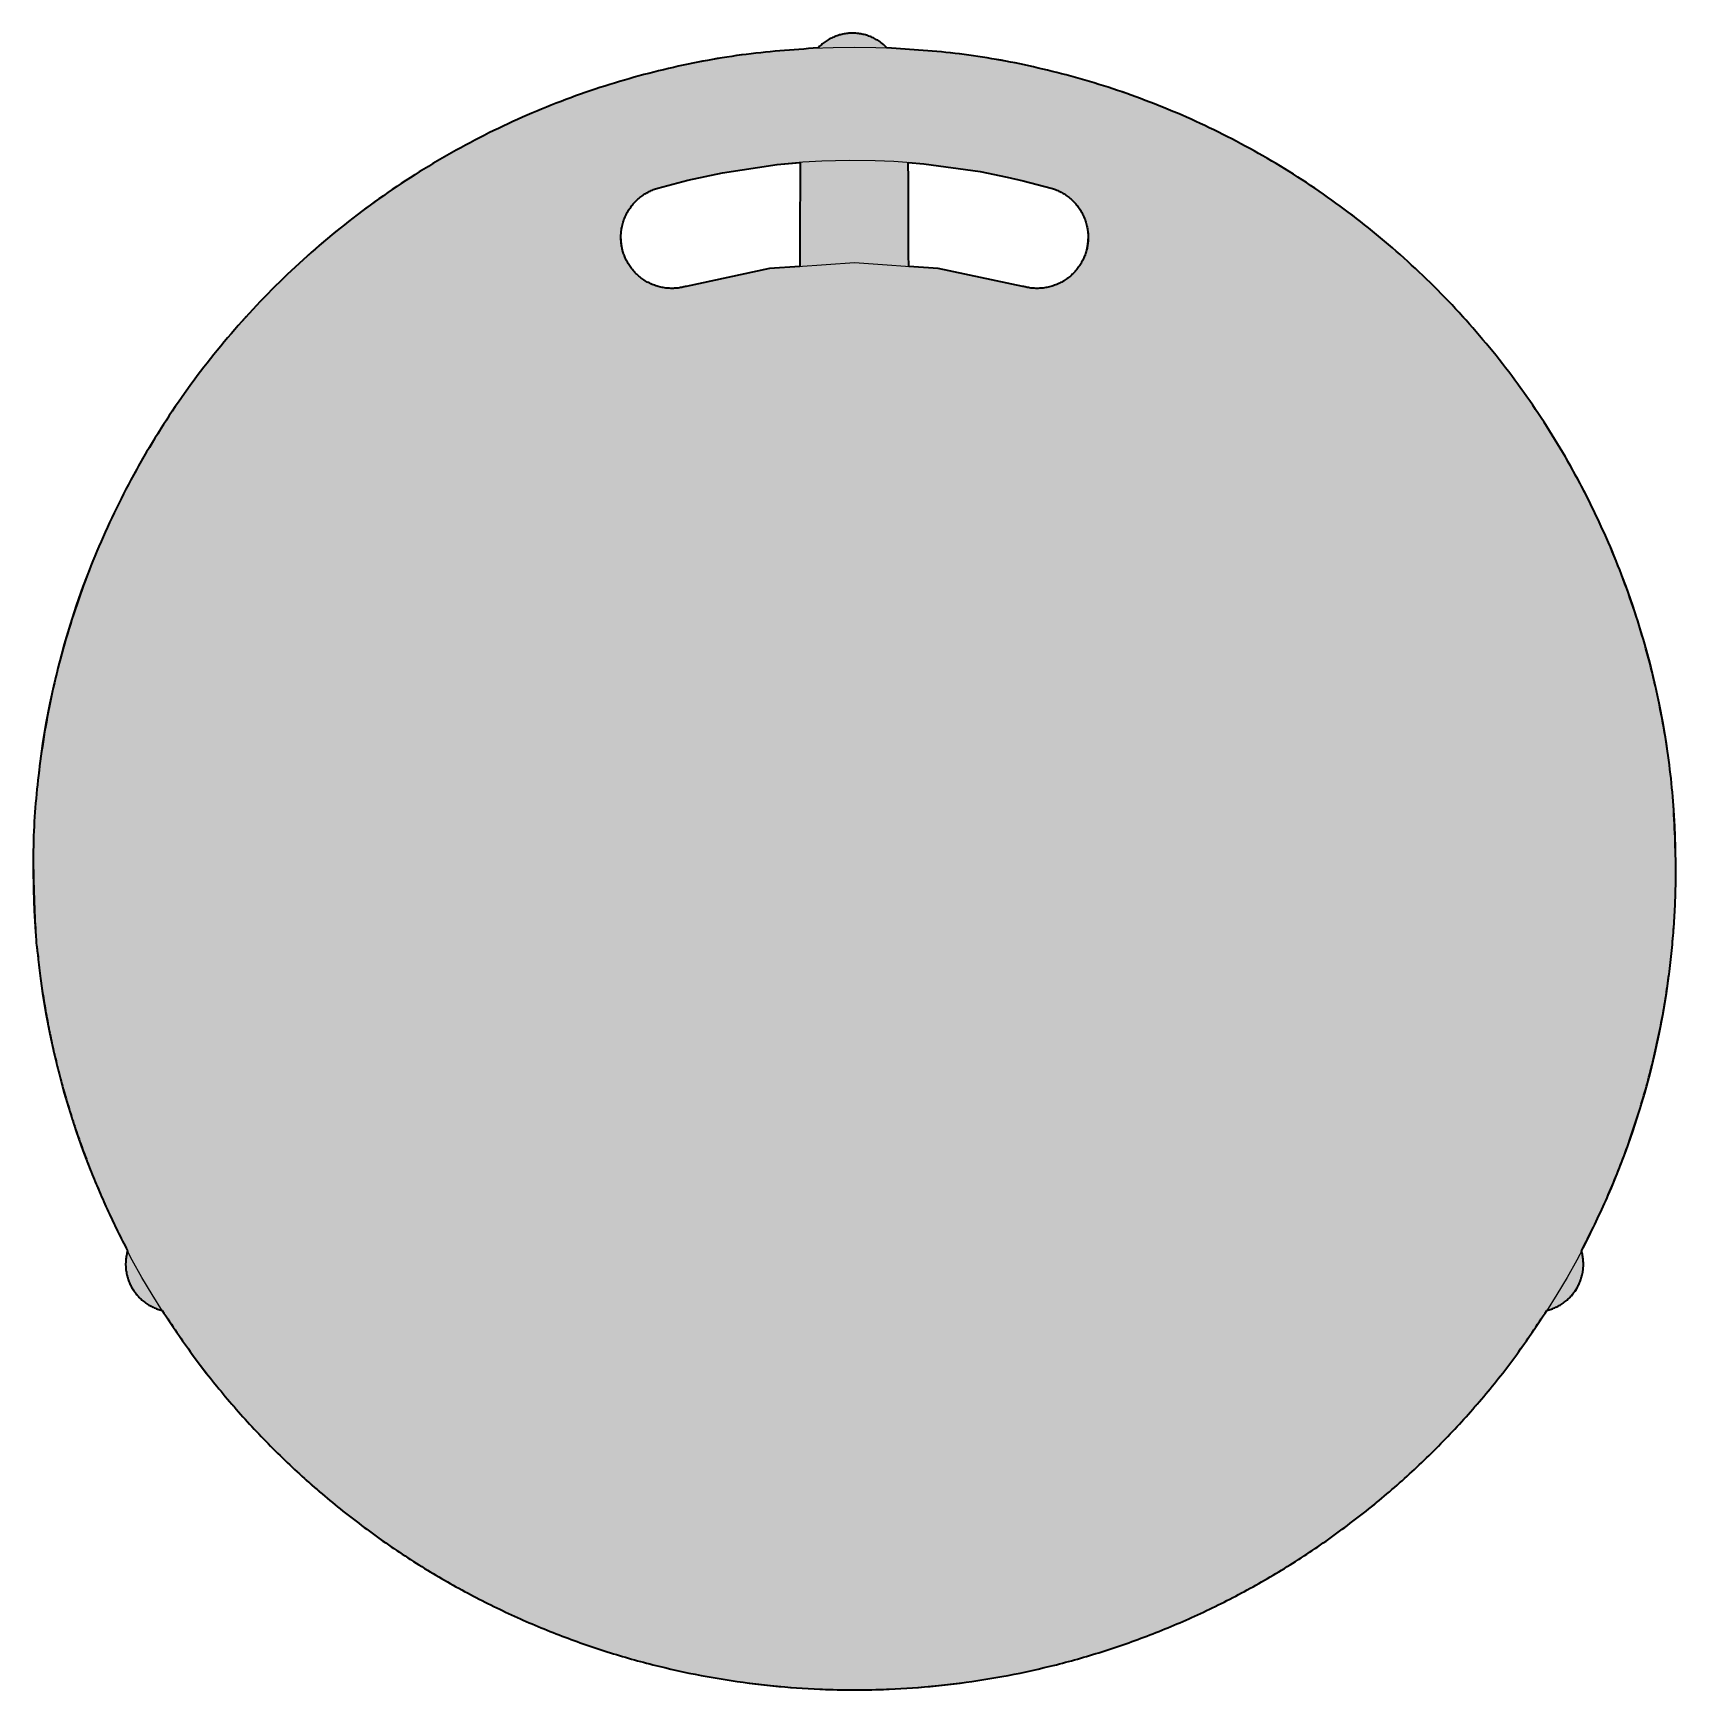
# Model space of a CAD drawing. Header units: millimetres. Extents: x 0 to 1287, y -776 to 599.
# Drawn here: x 64.4 to 511.9, y -775.6 to -324.3 of the extents above; entities that cross this region are included whole.
import ezdxf

# ---------------------------------------------------------------- set-up
doc = ezdxf.new("R2010")
doc.units = ezdxf.units.MM
doc.layers.add('Blocks', color=7, linetype='Continuous')
doc.layers.add('Blocks$Fill', color=7, linetype='Continuous', true_color=0xffffff)
doc.layers.add('Blocks$Inner', color=7, linetype='Continuous', lineweight=25, true_color=0x007f00)
doc.layers.add('Blocks$Outline', color=7, linetype='Continuous', lineweight=35, true_color=0xff3f3f)

# ---------------------------------------------------------------- blocks, each defined once
blk = doc.blocks.new('Little Friend Side Table Top')
at = {"layer": 'Blocks$Fill'}
h = blk.add_hatch(color=256, dxfattribs=at)
h.paths.add_polyline_path([(421.79, -104.13), (425.02, -97.74), (428.02, -91.29), (430.81, -84.79), (433.37, -78.24), (435.71, -71.66), (437.83, -65.06), (439.73, -58.45), (441.41, -51.84), (442.88, -45.23), (444.13, -38.65), (445.18, -32.09), (446.03, -25.57), (446.68, -19.09), (447.14, -12.67), (447.41, -6.3), (447.5, 0), (447.44, 4.83), (447.28, 9.7), (447.02, 14.6), (446.64, 19.54), (446.15, 24.51), (445.54, 29.5), (444.82, 34.52), (443.97, 39.56), (443, 44.62), (441.91, 49.68), (440.69, 54.75), (439.35, 59.83), (437.87, 64.9), (436.27, 69.97), (434.54, 75.03), (432.68, 80.07), (430.69, 85.09), (428.56, 90.08), (426.3, 95.05), (423.92, 99.97), (421.4, 104.86), (418.76, 109.7), (415.98, 114.49), (413.08, 119.23), (410.05, 123.91), (406.9, 128.52), (403.63, 133.06), (400.24, 137.52), (396.74, 141.91), (393.12, 146.21), (389.39, 150.42), (385.55, 154.54), (381.61, 158.56), (377.57, 162.48), (373.43, 166.3), (369.21, 170.01), (364.89, 173.61), (360.49, 177.1), (356.01, 180.47), (351.46, 183.72), (346.84, 186.85), (342.15, 189.85), (337.41, 192.73), (332.61, 195.48), (327.76, 198.1), (322.86, 200.6), (317.93, 202.96), (312.96, 205.19), (307.96, 207.3), (302.93, 209.27), (297.89, 211.11), (292.83, 212.82), (287.76, 214.39), (282.69, 215.84), (277.61, 217.17), (272.54, 218.36), (267.48, 219.43), (262.43, 220.38), (257.39, 221.2), (252.37, 221.91), (247.38, 222.5), (242.42, 222.97), (237.49, 223.33), (232.59, 223.57), (232.36, 223.8), (232.13, 224.02), (231.89, 224.24), (231.65, 224.46), (231.4, 224.67), (231.14, 224.87), (230.88, 225.07), (230.61, 225.26), (230.34, 225.44), (230.06, 225.62), (229.78, 225.79), (229.49, 225.95), (229.2, 226.11), (228.9, 226.26), (228.6, 226.4), (228.29, 226.54), (227.99, 226.66), (227.68, 226.78), (227.36, 226.89), (227.05, 226.99), (226.73, 227.09), (226.41, 227.17), (226.09, 227.25), (225.76, 227.32), (225.44, 227.38), (225.12, 227.43), (224.79, 227.47), (224.47, 227.51), (224.15, 227.54), (223.82, 227.56), (223.5, 227.57), (223.18, 227.57), (222.86, 227.57), (222.54, 227.55), (222.22, 227.53), (221.89, 227.5), (221.57, 227.47), (221.25, 227.42), (220.92, 227.37), (220.6, 227.3), (220.28, 227.23), (219.96, 227.16), (219.64, 227.07), (219.32, 226.97), (219, 226.87), (218.69, 226.76), (218.38, 226.64), (218.07, 226.51), (217.77, 226.37), (217.47, 226.23), (217.17, 226.08), (216.88, 225.92), (216.59, 225.76), (216.31, 225.58), (216.03, 225.41), (215.76, 225.22), (215.49, 225.03), (215.23, 224.83), (214.98, 224.63), (214.73, 224.42), (214.48, 224.2), (214.25, 223.98), (214.02, 223.76), (213.79, 223.53), (208.91, 223.25), (203.98, 222.87), (199.03, 222.38), (194.05, 221.77), (189.05, 221.04), (184.03, 220.19), (178.99, 219.23), (173.94, 218.13), (168.89, 216.92), (163.83, 215.58), (158.78, 214.11), (153.73, 212.51), (148.69, 210.78), (143.67, 208.93), (138.66, 206.94), (133.69, 204.82), (128.74, 202.58), (123.83, 200.2), (118.96, 197.69), (114.13, 195.06), (109.36, 192.3), (104.64, 189.41), (99.98, 186.4), (95.38, 183.26), (90.86, 180.01), (86.4, 176.63), (82.03, 173.15), (77.74, 169.54), (73.54, 165.83), (69.43, 162.02), (65.42, 158.09), (61.5, 154.07), (57.69, 149.96), (53.98, 145.75), (50.39, 141.46), (46.91, 137.08), (43.54, 132.62), (40.29, 128.09), (37.17, 123.49), (34.16, 118.83), (31.28, 114.1), (28.53, 109.33), (25.9, 104.5), (23.4, 99.62), (21.03, 94.71), (18.79, 89.76), (16.69, 84.78), (14.71, 79.78), (12.86, 74.76), (11.14, 69.72), (9.55, 64.67), (8.09, 59.61), (6.75, 54.56), (5.54, 49.5), (4.46, 44.45), (3.5, 39.42), (2.66, 34.4), (1.94, 29.4), (1.34, 24.42), (0.85, 19.47), (0.47, 14.55), (0.21, 9.66), (0.05, 4.81), (0, 0), (0.09, -6.3), (0.36, -12.67), (0.82, -19.09), (1.47, -25.57), (2.31, -32.09), (3.36, -38.65), (4.62, -45.23), (6.09, -51.84), (7.77, -58.45), (9.67, -65.06), (11.79, -71.66), (14.13, -78.24), (16.69, -84.79), (19.47, -91.29), (22.48, -97.74), (25.71, -104.13), (25.62, -104.44), (25.54, -104.75), (25.47, -105.07), (25.41, -105.38), (25.35, -105.71), (25.31, -106.03), (25.27, -106.35), (25.24, -106.68), (25.21, -107.01), (25.2, -107.34), (25.19, -107.67), (25.2, -108), (25.21, -108.34), (25.23, -108.67), (25.25, -109), (25.29, -109.33), (25.33, -109.66), (25.39, -109.99), (25.45, -110.32), (25.52, -110.64), (25.6, -110.96), (25.68, -111.28), (25.78, -111.6), (25.88, -111.91), (25.99, -112.22), (26.1, -112.53), (26.23, -112.83), (26.36, -113.13), (26.5, -113.42), (26.64, -113.71), (26.79, -114), (26.95, -114.28), (27.11, -114.55), (27.29, -114.82), (27.46, -115.09), (27.65, -115.36), (27.85, -115.62), (28.05, -115.88), (28.25, -116.13), (28.47, -116.38), (28.69, -116.62), (28.92, -116.86), (29.16, -117.09), (29.4, -117.32), (29.64, -117.54), (29.9, -117.76), (30.16, -117.97), (30.42, -118.17), (30.69, -118.36), (30.96, -118.55), (31.24, -118.73), (31.53, -118.91), (31.81, -119.07), (32.1, -119.23), (32.4, -119.38), (32.7, -119.53), (33, -119.66), (33.3, -119.79), (33.6, -119.91), (33.91, -120.02), (34.22, -120.12), (34.52, -120.22), (34.83, -120.3), (35.14, -120.38), (39.14, -126.42), (43.34, -132.35), (47.75, -138.15), (52.34, -143.82), (57.13, -149.34), (62.1, -154.71), (67.25, -159.91), (72.56, -164.94), (78.03, -169.79), (83.65, -174.46), (89.4, -178.93), (95.29, -183.2), (101.29, -187.26), (107.41, -191.12), (113.61, -194.77), (119.91, -198.19), (126.28, -201.4), (132.71, -204.39), (139.2, -207.16), (145.73, -209.71), (152.29, -212.03), (158.88, -214.14), (165.47, -216.02), (172.06, -217.7), (178.65, -219.16), (185.21, -220.4), (191.75, -221.45), (198.25, -222.29), (204.71, -222.94), (211.12, -223.39), (217.47, -223.66), (223.75, -223.75), (230.03, -223.66), (236.38, -223.39), (242.78, -222.94), (249.24, -222.29), (255.74, -221.45), (262.28, -220.4), (268.85, -219.16), (275.43, -217.7), (282.03, -216.02), (288.62, -214.14), (295.2, -212.03), (301.76, -209.71), (308.29, -207.16), (314.78, -204.39), (321.21, -201.4), (327.59, -198.19), (333.88, -194.77), (340.09, -191.12), (346.2, -187.26), (352.21, -183.2), (358.09, -178.93), (363.85, -174.46), (369.47, -169.79), (374.93, -164.94), (380.25, -159.91), (385.39, -154.71), (390.36, -149.34), (395.15, -143.82), (399.75, -138.15), (404.15, -132.35), (408.35, -126.42), (412.35, -120.38), (412.66, -120.3), (412.97, -120.22), (413.28, -120.12), (413.59, -120.02), (413.89, -119.91), (414.2, -119.79), (414.5, -119.66), (414.8, -119.53), (415.1, -119.38), (415.39, -119.23), (415.68, -119.07), (415.97, -118.91), (416.25, -118.73), (416.53, -118.55), (416.8, -118.36), (417.07, -118.17), (417.34, -117.97), (417.6, -117.76), (417.85, -117.54), (418.1, -117.32), (418.34, -117.09), (418.57, -116.86), (418.8, -116.62), (419.03, -116.38), (419.24, -116.13), (419.45, -115.88), (419.65, -115.62), (419.84, -115.36), (420.03, -115.09), (420.21, -114.82), (420.38, -114.55), (420.55, -114.28), (420.7, -114), (420.85, -113.71), (421, -113.42), (421.14, -113.13), (421.27, -112.83), (421.39, -112.53), (421.51, -112.22), (421.62, -111.91), (421.72, -111.6), (421.81, -111.28), (421.9, -110.96), (421.98, -110.64), (422.05, -110.32), (422.11, -109.99), (422.16, -109.66), (422.21, -109.33), (422.24, -109), (422.27, -108.67), (422.29, -108.34), (422.3, -108), (422.3, -107.67), (422.3, -107.34), (422.28, -107.01), (422.26, -106.68), (422.23, -106.35), (422.19, -106.03), (422.14, -105.71), (422.08, -105.38), (422.02, -105.07), (421.95, -104.75), (421.87, -104.44)], flags=0)
h.paths.add_polyline_path([(277.34, 185.34), (277.64, 185.25), (277.93, 185.15), (278.23, 185.05), (278.53, 184.94), (278.82, 184.82), (279.12, 184.69), (279.41, 184.55), (279.71, 184.41), (280, 184.26), (280.29, 184.1), (280.58, 183.93), (280.87, 183.76), (281.15, 183.57), (281.44, 183.38), (281.72, 183.18), (281.99, 182.97), (282.26, 182.76), (282.53, 182.54), (282.79, 182.31), (283.05, 182.07), (283.3, 181.82), (283.55, 181.57), (283.79, 181.31), (284.03, 181.04), (284.26, 180.77), (284.48, 180.49), (284.7, 180.2), (284.9, 179.91), (285.11, 179.61), (285.3, 179.31), (285.49, 179), (285.66, 178.69), (285.83, 178.37), (286, 178.05), (286.15, 177.72), (286.29, 177.39), (286.43, 177.06), (286.56, 176.72), (286.67, 176.38), (286.78, 176.04), (286.88, 175.7), (286.97, 175.36), (287.06, 175.02), (287.13, 174.67), (287.19, 174.32), (287.25, 173.98), (287.29, 173.63), (287.33, 173.29), (287.36, 172.95), (287.38, 172.6), (287.39, 172.26), (287.39, 171.92), (287.39, 171.59), (287.38, 171.25), (287.36, 170.92), (287.33, 170.59), (287.29, 170.27), (287.25, 169.95), (287.2, 169.63), (287.14, 169.31), (287.08, 169), (287.01, 168.7), (286.93, 168.39), (286.85, 168.1), (286.76, 167.8), (286.66, 167.5), (286.56, 167.21), (286.45, 166.91), (286.33, 166.61), (286.2, 166.32), (286.06, 166.02), (285.92, 165.73), (285.77, 165.43), (285.61, 165.14), (285.44, 164.85), (285.27, 164.56), (285.08, 164.28), (284.89, 164), (284.69, 163.72), (284.48, 163.44), (284.27, 163.17), (284.05, 162.9), (283.81, 162.64), (283.58, 162.38), (283.33, 162.13), (283.08, 161.88), (282.82, 161.64), (282.55, 161.41), (282.28, 161.18), (282, 160.95), (281.71, 160.74), (281.42, 160.53), (281.12, 160.33), (280.82, 160.13), (280.51, 159.95), (280.19, 159.77), (279.88, 159.6), (279.55, 159.44), (279.23, 159.29), (278.9, 159.14), (278.57, 159.01), (278.23, 158.88), (277.89, 158.76), (277.55, 158.65), (277.21, 158.55), (276.87, 158.46), (276.52, 158.38), (276.18, 158.31), (275.83, 158.24), (275.49, 158.19), (275.14, 158.14), (274.8, 158.1), (274.46, 158.07), (274.11, 158.05), (273.77, 158.04), (273.43, 158.04), (273.1, 158.04), (272.76, 158.06), (272.43, 158.08), (272.1, 158.11), (271.78, 158.14), (271.46, 158.19), (271.14, 158.24), (270.82, 158.29), (270.51, 158.36), (270.2, 158.43), (269.9, 158.51), (269.6, 158.59), (246.54, 163.49), (238.5, 164.04), (238.45, 178.63), (238.38, 192.31), (242.62, 191.99), (257.96, 189.85), (265.34, 188.37), (269.67, 187.36)], flags=0)
h.paths.add_polyline_path([(208.95, 192.33), (208.83, 164.02), (200.58, 163.43), (177.89, 158.59), (177.59, 158.51), (177.29, 158.43), (176.98, 158.36), (176.67, 158.29), (176.36, 158.24), (176.04, 158.19), (175.72, 158.14), (175.39, 158.11), (175.06, 158.08), (174.73, 158.06), (174.4, 158.04), (174.06, 158.04), (173.72, 158.04), (173.38, 158.05), (173.04, 158.07), (172.7, 158.1), (172.35, 158.14), (172.01, 158.19), (171.66, 158.24), (171.32, 158.31), (170.97, 158.38), (170.63, 158.46), (170.28, 158.55), (169.94, 158.65), (169.6, 158.76), (169.26, 158.88), (168.93, 159.01), (168.6, 159.14), (168.27, 159.29), (167.94, 159.44), (167.62, 159.6), (167.3, 159.77), (166.99, 159.95), (166.68, 160.13), (166.38, 160.33), (166.08, 160.53), (165.79, 160.74), (165.5, 160.95), (165.22, 161.18), (164.94, 161.41), (164.68, 161.64), (164.42, 161.88), (164.16, 162.13), (163.92, 162.38), (163.68, 162.64), (163.45, 162.9), (163.23, 163.17), (163.01, 163.44), (162.8, 163.72), (162.6, 164), (162.41, 164.28), (162.23, 164.56), (162.05, 164.85), (161.89, 165.14), (161.73, 165.43), (161.58, 165.73), (161.43, 166.02), (161.3, 166.32), (161.17, 166.61), (161.05, 166.91), (160.94, 167.21), (160.83, 167.5), (160.74, 167.8), (160.65, 168.1), (160.57, 168.39), (160.49, 168.7), (160.42, 169), (160.36, 169.31), (160.3, 169.63), (160.25, 169.95), (160.2, 170.27), (160.17, 170.59), (160.14, 170.92), (160.12, 171.25), (160.11, 171.59), (160.1, 171.92), (160.1, 172.26), (160.12, 172.6), (160.14, 172.95), (160.16, 173.29), (160.2, 173.63), (160.25, 173.98), (160.3, 174.32), (160.37, 174.67), (160.44, 175.02), (160.52, 175.36), (160.61, 175.7), (160.71, 176.04), (160.82, 176.38), (160.94, 176.72), (161.07, 177.06), (161.2, 177.39), (161.35, 177.72), (161.5, 178.05), (161.66, 178.37), (161.83, 178.69), (162.01, 179), (162.2, 179.31), (162.39, 179.61), (162.59, 179.91), (162.8, 180.2), (163.02, 180.49), (163.24, 180.77), (163.47, 181.04), (163.7, 181.31), (163.94, 181.57), (164.19, 181.82), (164.44, 182.07), (164.7, 182.31), (164.97, 182.54), (165.23, 182.76), (165.5, 182.97), (165.78, 183.18), (166.06, 183.38), (166.34, 183.57), (166.62, 183.76), (166.91, 183.93), (167.2, 184.1), (167.49, 184.26), (167.79, 184.41), (168.08, 184.55), (168.38, 184.69), (168.67, 184.82), (168.97, 184.94), (169.27, 185.05), (169.56, 185.15), (169.86, 185.25), (170.16, 185.34), (178.37, 187.49), (187.82, 189.53), (202.71, 191.76)], flags=0)
at = {"layer": 'Blocks$Inner'}
for points in [[(277.34, 185.34), (269.67, 187.36), (265.34, 188.37), (257.96, 189.85), (242.62, 191.99), (234.46, 192.61), (229.41, 192.8), (222.28, 192.85), (214.85, 192.66), (209.71, 192.39), (202.71, 191.76), (187.82, 189.53), (178.37, 187.49), (170.16, 185.34)], [(208.95, 192.33), (208.95, 191.69), (208.94, 190.52), (208.93, 189.52), (208.92, 188.45), (208.92, 187.57), (208.91, 186.75), (208.91, 185.88), (208.91, 184.93), (208.9, 184.02), (208.9, 183.11), (208.9, 182.18), (208.89, 181.23), (208.89, 180.25), (208.89, 178.63), (208.88, 176.11), (208.88, 175.8), (208.88, 175.49), (208.88, 175.18), (208.88, 174.86), (208.88, 174.53), (208.88, 174.18), (208.88, 173.81), (208.87, 173.42), (208.87, 173.01), (208.87, 172.13), (208.87, 171.39), (208.87, 170.65), (208.86, 169.84), (208.86, 168.97), (208.86, 168.04), (208.85, 167.08), (208.85, 166.1), (208.84, 165.14), (208.83, 164.02)], [(238.38, 192.31), (238.39, 191.69), (238.4, 190.52), (238.41, 189.52), (238.41, 188.45), (238.42, 187.57), (238.42, 186.75), (238.43, 185.88), (238.43, 184.93), (238.43, 184.02), (238.44, 183.11), (238.44, 182.18), (238.44, 181.23), (238.45, 178.63), (238.46, 176.11), (238.46, 175.8), (238.46, 175.49), (238.46, 175.18), (238.46, 174.86), (238.46, 174.53), (238.46, 174.18), (238.46, 173.81), (238.46, 173.42), (238.46, 173.01), (238.47, 172.13), (238.47, 171.39), (238.47, 170.65), (238.47, 169.84), (238.48, 168.97), (238.48, 168.04), (238.49, 167.08), (238.49, 166.1), (238.5, 165.14), (238.5, 164.04)], [(177.89, 158.59), (200.58, 163.43), (223.74, 165.07), (246.54, 163.49), (269.6, 158.59)]]:
    blk.add_lwpolyline(points, dxfattribs=at)
blk.add_circle((223.75, 0), 223.75, dxfattribs=at)
for centre, radius, start, end in [((223.21, 214.58), 12.99, 43.815, 136.4702), ((174.02, 171.96), 13.92, 106.1276, 286.1276), ((273.47, 171.96), 13.92, 253.8725, 73.8723), ((38.18, -107.75), 12.99, 163.815, 256.4702), ((409.31, -107.75), 12.99, 283.5298, 16.185)]:
    blk.add_arc(centre, radius, start, end, dxfattribs=at)
at = {"layer": 'Blocks$Outline'}
for points in [[(170.16, 185.34), (178.37, 187.49), (187.82, 189.53), (202.71, 191.76), (208.95, 192.33)], [(208.95, 192.33), (208.95, 191.69), (208.94, 190.52), (208.93, 189.52), (208.92, 188.45), (208.92, 187.57), (208.91, 186.75), (208.91, 185.88), (208.91, 184.93), (208.9, 184.02), (208.9, 183.11), (208.9, 182.18), (208.89, 181.23), (208.89, 180.25), (208.89, 178.63), (208.88, 176.11), (208.88, 175.8), (208.88, 175.49), (208.88, 175.18), (208.88, 174.86), (208.88, 174.53), (208.88, 174.18), (208.88, 173.81), (208.87, 173.42), (208.87, 173.01), (208.87, 172.13), (208.87, 171.39), (208.87, 170.65), (208.86, 169.84), (208.86, 168.97), (208.86, 168.04), (208.85, 167.08), (208.85, 166.1), (208.84, 165.14), (208.83, 164.02)], [(238.45, 178.63), (238.44, 181.23), (238.44, 182.18), (238.44, 183.11), (238.43, 184.02), (238.43, 184.93), (238.43, 185.88), (238.42, 186.75), (238.42, 187.57), (238.41, 188.45), (238.41, 189.52), (238.4, 190.52), (238.39, 191.69), (238.38, 192.31)], [(238.38, 192.31), (242.62, 191.99), (257.96, 189.85), (265.34, 188.37), (269.67, 187.36), (277.34, 185.34)], [(238.5, 164.04), (238.5, 165.14), (238.49, 166.1), (238.49, 167.08), (238.48, 168.04), (238.48, 168.97), (238.47, 169.84), (238.47, 170.65), (238.47, 171.39), (238.47, 172.13), (238.46, 173.01), (238.46, 173.42), (238.46, 173.81), (238.46, 174.18), (238.46, 174.53), (238.46, 174.86), (238.46, 175.18), (238.46, 175.49), (238.46, 175.8), (238.46, 176.11), (238.45, 178.63)], [(208.83, 164.02), (200.58, 163.43), (177.89, 158.59)], [(269.6, 158.59), (246.54, 163.49), (238.5, 164.04)]]:
    blk.add_lwpolyline(points, dxfattribs=at)
for points, weights, knots in [([(232.59, 223.57), (228.74, 227.58), (223.18, 227.57), (217.62, 227.56), (213.79, 223.53)], [1, 0.919384119809, 1, 0.919384119809, 1], [0, 0, 0, 10.504311, 10.504311, 21.008621, 21.008621, 21.008621]), ([(213.79, 223.53), (0, 214.01), (0, 0), (0, -55.24), (25.71, -104.13)], [0.98230350225, 0.716239817656, 1, 0.907226325878, 0.873224614077], [362.421211, 362.421211, 362.421211, 702.923757, 702.923757, 814.249004, 814.249004, 814.249004]), ([(177.89, 158.59), (164.52, 154.72), (160.65, 168.1), (156.78, 181.47), (170.16, 185.34)], [1, 0.707106938211, 1, 0.707106938211, 1], [-43.739718, -43.739718, -43.739718, -21.869859, -21.869859, 0, 0, 0]), ([(277.34, 185.34), (290.71, 181.47), (286.85, 168.1), (282.98, 154.72), (269.6, 158.59)], [1, 0.707107130206, 1, 0.707107130206, 1], [-43.739701, -43.739701, -43.739701, -21.86985, -21.86985, 0, 0, 0]), ([(25.71, -104.13), (24.16, -109.47), (26.95, -114.28), (29.74, -119.08), (35.14, -120.38)], [1, 0.919384119809, 1, 0.919384119809, 1], [0, 0, 0, 10.504311, 10.504311, 21.008621, 21.008621, 21.008621]), ([(412.35, -120.38), (417.75, -119.08), (420.55, -114.28), (423.34, -109.47), (421.79, -104.13)], [1, 0.919384119809, 1, 0.919384119809, 1], [0, 0, 0, 10.504311, 10.504311, 21.008621, 21.008621, 21.008621]), ([(35.14, -120.38), (101.12, -223.75), (223.75, -223.75), (346.37, -223.75), (412.35, -120.38)], [0.863709462696, 0.814987572511, 1, 0.814987572531, 0.863709462686], [832.377029, 832.377029, 832.377029, 1054.385636, 1054.385636, 1276.394242, 1276.394242, 1276.394242])]:
    blk.add_rational_spline(points, weights, degree=2, knots=knots, dxfattribs=at)
for points, weights in [([(447.5, 0), (447.5, 215.08), (232.59, 223.57)], [1, 0.715226216646, 0.984211294725]), ([(421.79, -104.13), (447.5, -55.24), (447.5, 0)], [0.873224614077, 0.907226325878, 1])]:
    blk.add_rational_spline(points, weights, degree=2, dxfattribs=at)

msp = doc.modelspace()

# ---------------------------------------------------------------- block references
at = {"layer": 'Blocks'}
msp.add_blockref('Little Friend Side Table Top', (64.41, -551.84), dxfattribs=at)

doc.saveas('drawing.dxf')
